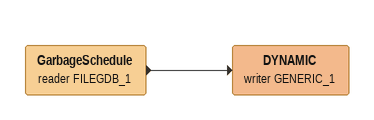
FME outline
GarbageSchedule (reader FILEGDB_1)
    -> DYNAMIC (writer GENERIC_1)
DYNAMIC (writer GENERIC_1)
